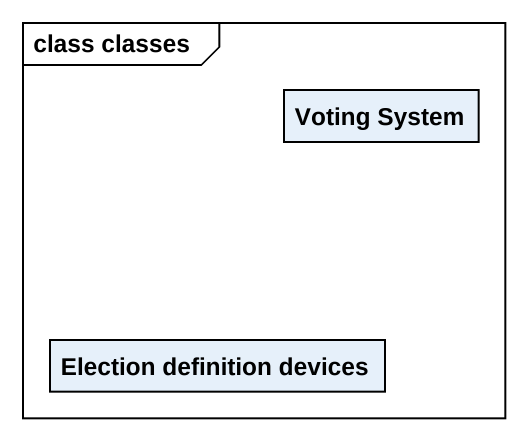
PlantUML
@startuml
mainframe class classes
hide circle
hide empty members
class "Voting System" as Voting_System
class "Election definition devices" as Election_definition_devices
@enduml
